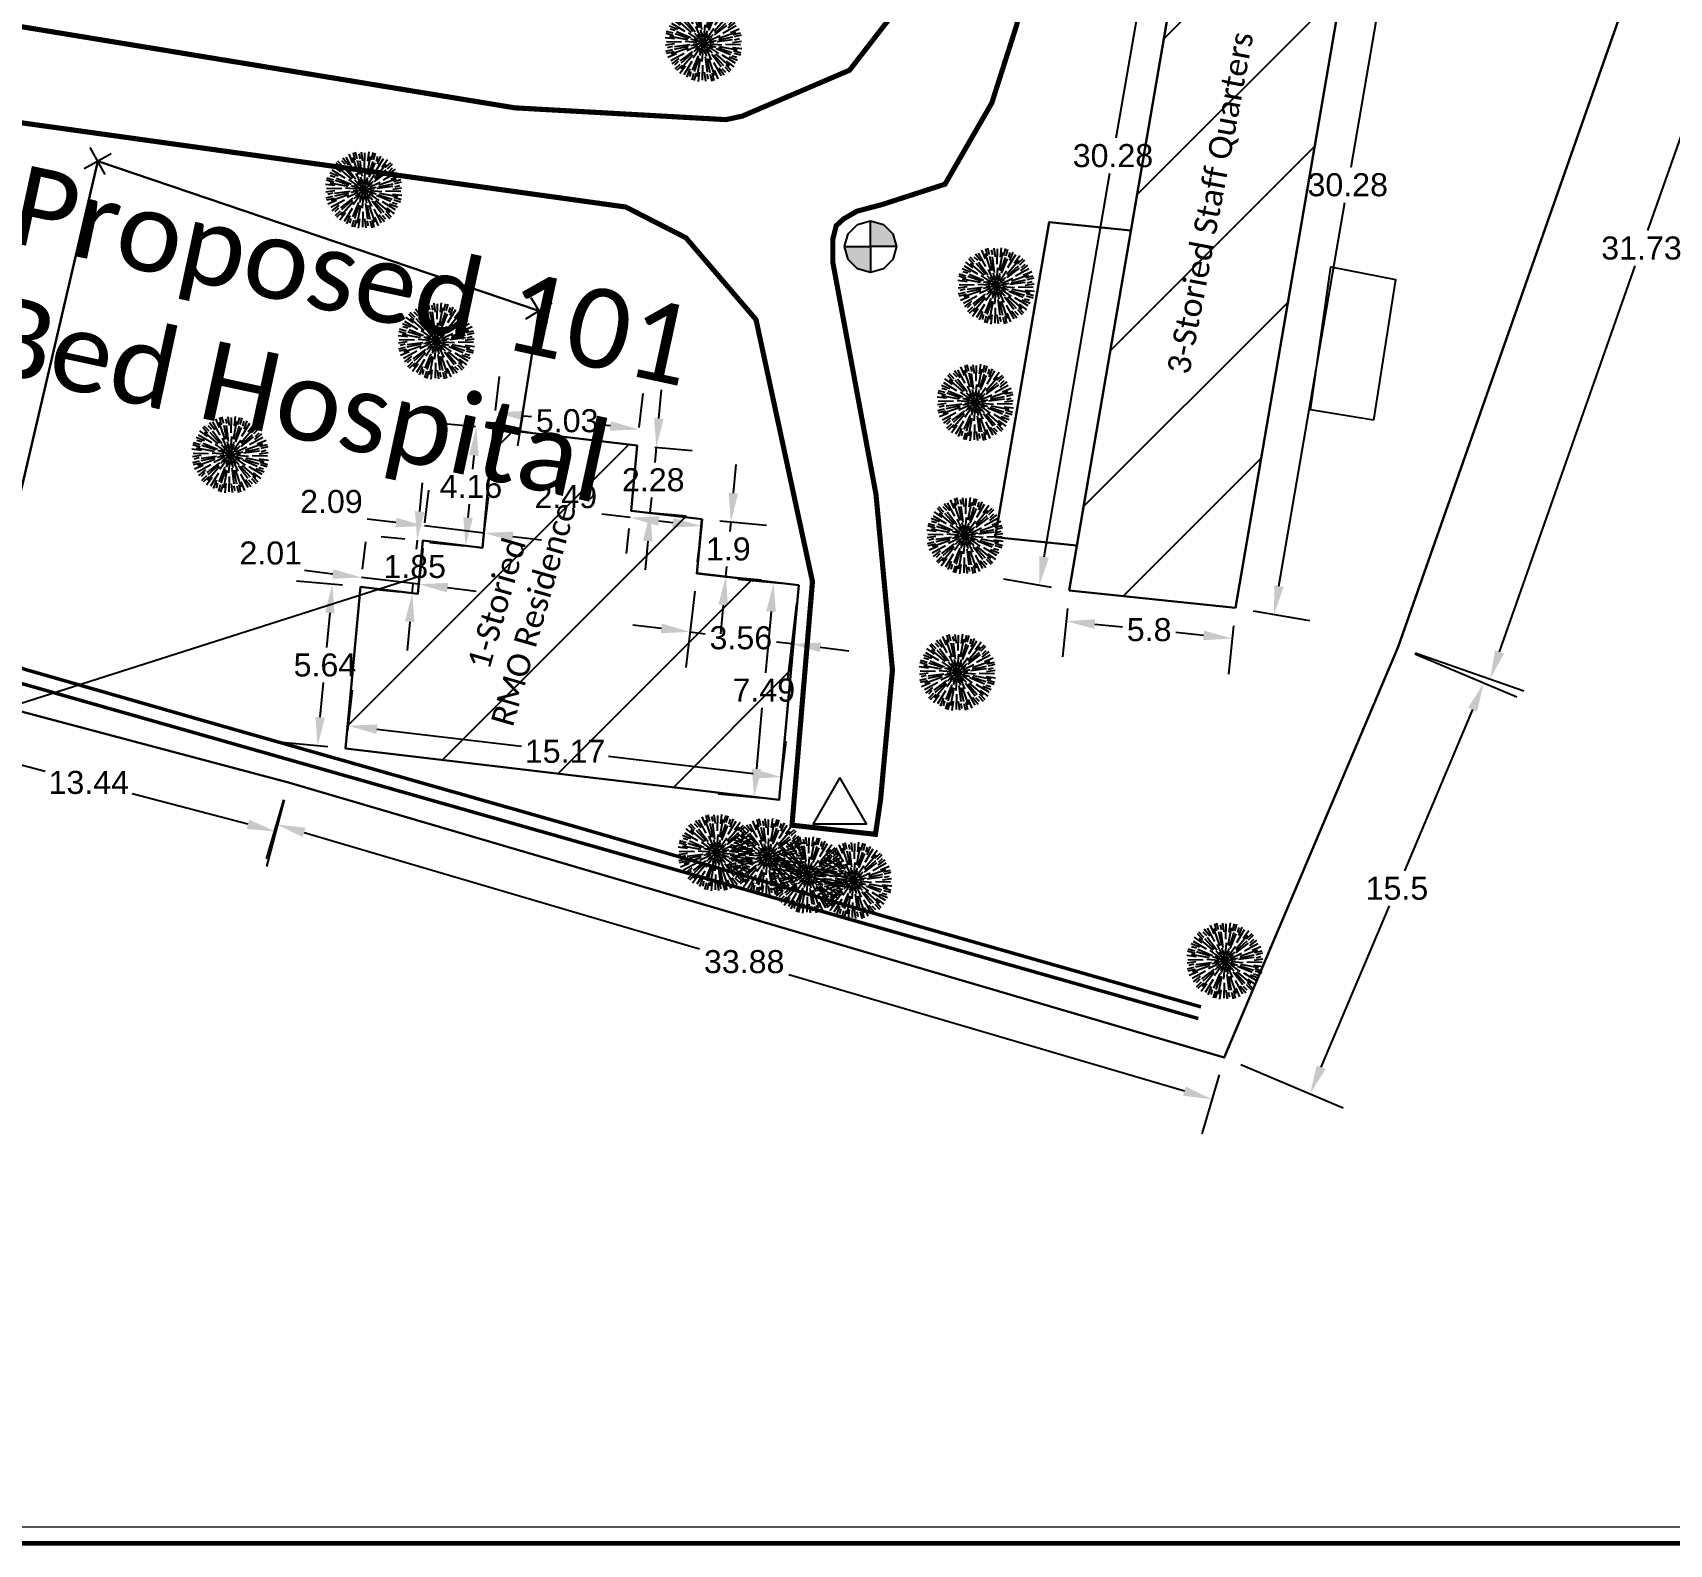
# Model space of a CAD drawing. Header units: metres. Extents: x 347471 to 695982, y 2547992 to 5097170.
# Drawn here: x 347566.7 to 347623.6, y 2548486 to 2548538.6 of the extents above; entities that cross this region are included whole.
import ezdxf

# ---------------------------------------------------------------- set-up
doc = ezdxf.new("R2010")
doc.units = ezdxf.units.M
doc.header["$PDMODE"] = 1
doc.header["$PDSIZE"] = -1
for name, color, linetype in [('Building', 1, 'Continuous'), ('Dim', 1, 'Continuous'), ('Electric Pole', 1, 'Continuous'), ('FRANCE', 16, 'Continuous'), ('Gate', 1, 'Continuous'), ('pucca building', 140, 'Continuous'), ('Semi Pacca', 7, 'Continuous'), ('Station Point', 1, 'Continuous'), ('V-NODE-TREE', 62, 'Continuous')]:
    doc.layers.add(name, color=color, linetype=linetype)
doc.layers.add('Frame', color=7, linetype='Continuous', lineweight=30, true_color=0xff6d34)
for name, color, linetype, lineweight in [('Paved Road', 201, 'Continuous', 18), ('Property Line', 1, 'Continuous', 30), ('Proposed Land', 5, 'Continuous', 25)]:
    doc.layers.add(name, color=color, linetype=linetype, lineweight=lineweight)
doc.styles.add('SFTR_Arial', font='arial.ttf')
doc.dimstyles.new('ISO-25', dxfattribs={"dimtxt": 2.5, "dimasz": 2.5, "dimexe": 1.25, "dimexo": 0.625, "dimtad": 1, "dimtxsty": 'Standard', "dimcen": 2.5, "dimadec": 0, "dimazin": 0, "dimtfac": 1, "dimtmove": 0, "dimatfit": 3, "dimfxl": 1, "dimarcsym": 0})
pattern_1 = [(45, (-358.141, 2.8265), (-2.2450640303, 2.2450640303), [])]

# ---------------------------------------------------------------- blocks, each defined once
blk = doc.blocks.new('Triangle_Large')
at = {"color": 0, "linetype": 'Continuous', "flags": 128}
blk.add_lwpolyline([(0, 1.08), (-0.92907, -0.54), (0.92907, -0.54)], close=True, dxfattribs=at)
blk = doc.blocks.new('Cross')
at = {"color": 0, "linetype": 'Continuous', "flags": 128}
for points in [[(0.54, 0), (-0.533, 0)], [(0, 0.534), (0, -0.534)]]:
    blk.add_lwpolyline(points, dxfattribs=at)
blk = doc.blocks.new('Tree 6')
at = {"color": 0, "linetype": 'ByBlock', "lineweight": -2}
for p, q in [((-0.0535, 0.0869), (-0.066, 0.1055)), ((-0.0341, 0.087), (-0.0476, 0.1123)), ((-0.0211, 0.0671), (-0.0367, 0.1137)), ((-0.0185, 0.0919), (-0.0252, 0.1215)), ((-0.007, 0.051), (-0.0164, 0.1089)), ((-0.0101, 0.0987), (-0.0112, 0.1234)), ((-0.0029, 0.1021), (-0.0044, 0.1244)), ((0.0076, 0.1), (0.0063, 0.1165)), ((0.014, 0.0924), (0.0149, 0.121)), ((0.0153, 0.0686), (0.0251, 0.1168)), ((0.0299, 0.0888), (0.0389, 0.1178)), ((0.0405, 0.0905), (0.052, 0.1125)), ((0.0485, 0.0898), (0.0584, 0.1099)), ((-0.0898, 0.0485), (-0.1099, 0.0584)), ((-0.0828, 0.0566), (-0.0977, 0.0637)), ((-0.073, 0.0583), (-0.0974, 0.0734)), ((-0.0518, 0.0476), (-0.0886, 0.0801)), ((-0.0619, 0.0703), (-0.0826, 0.0926)), ((-0.0581, 0.0804), (-0.0714, 0.1013)), ((-0.0316, 0.0407), (-0.0686, 0.0861)), ((-0.0434, 0.0904), (-0.0528, 0.104)), ((-0.0263, 0.0426), (-0.0506, 0.0819)), ((-0.02, 0.0391), (-0.0429, 0.0841)), ((-0.0049, 0.0195), (-0.0149, 0.0567)), ((-0.0015, 0.05), (-0.0029, 0.0962)), ((0.0023, 0.0439), (0.0049, 0.0943)), ((0.0055, 0.0193), (0.0154, 0.0566)), ((0.0194, 0.0477), (0.0402, 0.1025)), ((0.0237, 0.0441), (0.0456, 0.0848)), ((0.0239, 0.0369), (0.0513, 0.0792)), ((0.0407, 0.0316), (0.0861, 0.0686)), ((0.0476, 0.0518), (0.0801, 0.0886)), ((0.0566, 0.0828), (0.0637, 0.0977)), ((0.0583, 0.073), (0.0734, 0.0974)), ((0.0703, 0.0619), (0.0926, 0.0826)), ((0.0804, 0.0581), (0.1013, 0.0714)), ((0.0869, 0.0535), (0.1055, 0.066)), ((0.0904, 0.0434), (0.104, 0.0528)), ((-0.0924, 0.014), (-0.121, 0.0149)), ((-0.0888, 0.0299), (-0.1178, 0.0389)), ((-0.0686, 0.0153), (-0.1168, 0.0251)), ((-0.1, 0.0076), (-0.1165, 0.0063)), ((-0.0905, 0.0405), (-0.1125, 0.052)), ((-0.0477, 0.0194), (-0.1025, 0.0402)), ((-0.0439, 0.0023), (-0.0943, 0.0049)), ((-0.0441, 0.0237), (-0.0848, 0.0456)), ((-0.0369, 0.0239), (-0.0792, 0.0513)), ((-0.0193, 0.0055), (-0.0566, 0.0154)), ((0, 0), (-0.0423, -0.0013)), ((-0.014, 0.0144), (-0.0413, 0.0417)), ((0, 0), (-0.0372, 0.02)), ((0, 0), (-0.036, -0.0222)), ((0, 0), (-0.0338, 0.0017)), ((0, 0), (-0.0302, -0.0154)), ((0, 0), (-0.0284, 0.0184)), ((0, 0), (-0.0222, 0.036)), ((0, 0), (-0.02, -0.0372)), ((0, 0), (-0.0184, -0.0284)), ((0, 0), (-0.0154, 0.0302)), ((0, 0), (-0.0017, -0.0338)), ((0, 0), (-0.0013, 0.0423)), ((0, 0), (0.02, 0.0372)), ((0, 0), (0.0017, 0.0338)), ((0, 0), (0.0184, 0.0284)), ((0, 0), (0.036, 0.0222)), ((0, 0), (0.0302, 0.0154)), ((0, 0), (0.0423, 0.0013)), ((0, 0), (0.0154, -0.0302)), ((0, 0), (0.0013, -0.0423)), ((0, 0), (0.0338, -0.0017)), ((0, 0), (0.0372, -0.02)), ((0, 0), (0.0284, -0.0184)), ((0, 0), (0.0222, -0.036)), ((0.0144, 0.014), (0.0417, 0.0413)), ((0.0195, 0.0049), (0.0567, 0.0149)), ((0.0391, 0.02), (0.0841, 0.0429)), ((0.0426, 0.0263), (0.0819, 0.0506)), ((0.05, 0.0015), (0.0962, 0.0029)), ((0.051, 0.007), (0.1089, 0.0164)), ((0.0671, 0.0211), (0.1137, 0.0367)), ((0.087, 0.0341), (0.1123, 0.0476)), ((0.0919, 0.0185), (0.1215, 0.0252)), ((0.0987, 0.0101), (0.1234, 0.0112)), ((0.1021, 0.0029), (0.1244, 0.0044)), ((-0.1021, -0.0029), (-0.1244, -0.0044)), ((-0.0987, -0.0101), (-0.1234, -0.0112)), ((-0.0919, -0.0185), (-0.1215, -0.0252)), ((-0.0671, -0.0211), (-0.1137, -0.0367)), ((-0.087, -0.0341), (-0.1123, -0.0476)), ((-0.051, -0.007), (-0.1089, -0.0164)), ((-0.0904, -0.0434), (-0.104, -0.0528)), ((-0.05, -0.0015), (-0.0962, -0.0029)), ((-0.0407, -0.0316), (-0.0861, -0.0686)), ((-0.0391, -0.02), (-0.0841, -0.0429)), ((-0.0426, -0.0263), (-0.0819, -0.0506)), ((-0.0476, -0.0518), (-0.0801, -0.0886)), ((-0.0195, -0.0049), (-0.0567, -0.0149)), ((-0.0239, -0.0369), (-0.0513, -0.0792)), ((-0.0237, -0.0441), (-0.0456, -0.0848)), ((-0.0144, -0.014), (-0.0417, -0.0413)), ((-0.0194, -0.0477), (-0.0402, -0.1025)), ((-0.0055, -0.0193), (-0.0154, -0.0566)), ((-0.0023, -0.0439), (-0.0049, -0.0943)), ((0.0015, -0.05), (0.0029, -0.0962)), ((0.0049, -0.0195), (0.0149, -0.0567)), ((0.007, -0.051), (0.0164, -0.1089)), ((0.014, -0.0144), (0.0413, -0.0417)), ((0.0193, -0.0055), (0.0566, -0.0154)), ((0.02, -0.0391), (0.0429, -0.0841)), ((0.0263, -0.0426), (0.0506, -0.0819)), ((0.0316, -0.0407), (0.0686, -0.0861)), ((0.0369, -0.0239), (0.0792, -0.0513)), ((0.0439, -0.0023), (0.0943, -0.0049)), ((0.0441, -0.0237), (0.0848, -0.0456)), ((0.0477, -0.0194), (0.1025, -0.0402)), ((0.0518, -0.0476), (0.0886, -0.0801)), ((0.0686, -0.0153), (0.1168, -0.0251)), ((0.0888, -0.0299), (0.1178, -0.0389)), ((0.0898, -0.0485), (0.1099, -0.0584)), ((0.0905, -0.0405), (0.1125, -0.052)), ((0.0924, -0.014), (0.121, -0.0149)), ((0.1, -0.0076), (0.1165, -0.0063)), ((-0.0869, -0.0535), (-0.1055, -0.066)), ((-0.0804, -0.0581), (-0.1013, -0.0714)), ((-0.0703, -0.0619), (-0.0926, -0.0826)), ((-0.0583, -0.073), (-0.0734, -0.0974)), ((-0.0566, -0.0828), (-0.0637, -0.0977)), ((-0.0485, -0.0898), (-0.0584, -0.1099)), ((-0.0405, -0.0905), (-0.052, -0.1125)), ((-0.0299, -0.0888), (-0.0389, -0.1178)), ((-0.0153, -0.0686), (-0.0251, -0.1168)), ((-0.014, -0.0924), (-0.0149, -0.121)), ((-0.0076, -0.1), (-0.0063, -0.1165)), ((0.0029, -0.1021), (0.0044, -0.1244)), ((0.0101, -0.0987), (0.0112, -0.1234)), ((0.0185, -0.0919), (0.0252, -0.1215)), ((0.0211, -0.0671), (0.0367, -0.1137)), ((0.0341, -0.087), (0.0476, -0.1123)), ((0.0434, -0.0904), (0.0528, -0.104)), ((0.0535, -0.0869), (0.066, -0.1055)), ((0.0581, -0.0804), (0.0714, -0.1013)), ((0.0619, -0.0703), (0.0826, -0.0926)), ((0.073, -0.0583), (0.0974, -0.0734)), ((0.0828, -0.0566), (0.0977, -0.0637))]:
    blk.add_line(p, q, dxfattribs=at)
blk = doc.blocks.new('Benchmark')
at = {"linetype": 'Continuous'}
for points in [[(0, 0), (0, 1.8), (0.9, 1.55), (1.55, 0.9), (1.8, 0)], [(0, 0), (0, -1.8), (-0.9, -1.55), (-1.55, -0.9), (-1.8, 0)]]:
    blk.add_hatch(color=0, dxfattribs=at).paths.add_polyline_path(points)
at = {"color": 0, "linetype": 'Continuous', "flags": 128}
for points in [[(-1.8, 0), (-1.55, 0.9), (-0.9, 1.55), (0, 1.8), (0.9, 1.55), (1.55, 0.9), (1.8, 0), (1.55, -0.9), (0.9, -1.55), (0, -1.8), (-0.9, -1.55), (-1.55, -0.9)], [(0, 0), (0, 1.8), (0.9, 1.55), (1.55, 0.9), (1.8, 0)], [(0, 0), (0, -1.8), (-0.9, -1.55), (-1.55, -0.9), (-1.8, 0)]]:
    blk.add_lwpolyline(points, close=True, dxfattribs=at)
blk = doc.blocks.new('le')
for points in [[(348291.604, 2548623.118), (348291.604, 2548472.277), (348077.433, 2548472.277), (348077.433, 2548623.118)], [(348291.577, 2548623.09), (348291.577, 2548472.305), (348077.461, 2548472.305), (348077.461, 2548623.09)]]:
    blk.add_lwpolyline(points, close=True)
at = {"layer": 'Frame', "color": 7, "linetype": 'Continuous', "lineweight": 60}
blk.add_lwpolyline([(348291.577, 2548623.09), (348291.577, 2548472.305), (348077.461, 2548472.305), (348077.461, 2548623.09)], close=True, dxfattribs=at)
at = {"layer": 'Frame', "color": 7, "lineweight": 15}
blk.add_lwpolyline([(348257.356, 2548473.065, -0.414214), (348257.102, 2548472.811), (348078.221, 2548472.811, -0.414214), (348077.967, 2548473.065), (348077.967, 2548622.33, -0.414214), (348078.221, 2548622.584), (348257.102, 2548622.584, -0.414214), (348257.356, 2548622.33), (348257.356, 2548473.065)], format="xyb", dxfattribs=at)
blk = doc.blocks.new('*D25')
at = {"layer": 'Defpoints', "color": 0, "transparency": 16777216}
for p in [(347624.703, 2548547.177), (347614.184, 2548517.238), (347617.378, 2548516.115)]:
    blk.add_point(p, dxfattribs=at)
at = {"layer": 'Dim', "color": 0, "lineweight": -2, "transparency": 16777216}
for p, q in [((347625.293, 2548546.97), (347629.077, 2548545.641)), ((347627.566, 2548545.112), (347622.852, 2548531.694)), ((347617.71, 2548517.059), (347622.424, 2548530.477)), ((347614.774, 2548517.03), (347618.557, 2548515.701))]:
    blk.add_line(p, q, dxfattribs=at)
at = {"layer": 'Dim', "color": 0, "transparency": 16777216}
for points in [[(347627.409, 2548545.167), (347627.723, 2548545.056), (347627.897, 2548546.055)], [(347617.552, 2548517.114), (347617.867, 2548517.004), (347617.378, 2548516.115)]]:
    blk.add_solid(points, dxfattribs=at)
at = {"layer": 'Dim', "color": 0, "transparency": 16777216, "insert": (347622.638, 2548531.085), "char_height": 0.8, "attachment_point": 5, "style": 'SFTR_Arial'}
blk.add_mtext('31.73', dxfattribs=at)
blk = doc.blocks.new('*D26')
at = {"layer": 'Defpoints', "color": 0, "transparency": 16777216}
for p in [(347614.184, 2548517.238), (347608.145, 2548502.962), (347611.123, 2548501.702)]:
    blk.add_point(p, dxfattribs=at)
at = {"layer": 'Dim', "color": 0, "lineweight": -2, "transparency": 16777216}
for p, q in [((347614.76, 2548516.994), (347618.313, 2548515.491)), ((347616.773, 2548515.057), (347614.4, 2548509.448)), ((347611.513, 2548502.623), (347613.885, 2548508.231)), ((347608.721, 2548502.718), (347612.274, 2548501.215))]:
    blk.add_line(p, q, dxfattribs=at)
at = {"layer": 'Dim', "color": 0, "transparency": 16777216}
for points in [[(347616.619, 2548515.122), (347616.926, 2548514.992), (347617.162, 2548515.978)], [(347611.359, 2548502.688), (347611.666, 2548502.558), (347611.123, 2548501.702)]]:
    blk.add_solid(points, dxfattribs=at)
at = {"layer": 'Dim', "color": 0, "transparency": 16777216, "insert": (347614.143, 2548508.84), "char_height": 0.8, "attachment_point": 5, "style": 'SFTR_Arial'}
blk.add_mtext('15.5', dxfattribs=at)
blk = doc.blocks.new('*D27')
at = {"layer": 'Defpoints', "color": 0, "transparency": 16777216}
for p in [(347575.639, 2548512.519), (347575.213, 2548511.068), (347608.145, 2548502.962)]:
    blk.add_point(p, dxfattribs=at)
at = {"layer": 'Dim', "color": 0, "lineweight": -2, "transparency": 16777216}
for p, q in [((347575.463, 2548511.92), (347574.86, 2548509.869)), ((347576.172, 2548510.786), (347589.915, 2548506.745)), ((347606.759, 2548501.792), (347593.016, 2548505.833)), ((347607.969, 2548502.362), (347607.366, 2548500.311))]:
    blk.add_line(p, q, dxfattribs=at)
at = {"layer": 'Dim', "color": 0, "transparency": 16777216}
for points in [[(347576.219, 2548510.946), (347576.125, 2548510.626), (347575.213, 2548511.068)], [(347606.806, 2548501.952), (347606.712, 2548501.632), (347607.718, 2548501.51)]]:
    blk.add_solid(points, dxfattribs=at)
at = {"layer": 'Dim', "color": 0, "transparency": 16777216, "insert": (347591.465, 2548506.289), "char_height": 0.8, "attachment_point": 5, "style": 'SFTR_Arial'}
blk.add_mtext('33.88', dxfattribs=at)
blk = doc.blocks.new('*D28')
at = {"layer": 'Defpoints', "color": 0, "transparency": 16777216}
for p in [(347562.644, 2548515.929), (347562.196, 2548514.222), (347575.639, 2548512.519)]:
    blk.add_point(p, dxfattribs=at)
at = {"layer": 'Dim', "color": 0, "lineweight": -2, "transparency": 16777216}
for p, q in [((347562.485, 2548515.324), (347561.878, 2548513.013)), ((347563.163, 2548513.968), (347567.183, 2548512.913)), ((347574.224, 2548511.066), (347570.204, 2548512.121)), ((347575.481, 2548511.915), (347574.874, 2548509.603))]:
    blk.add_line(p, q, dxfattribs=at)
at = {"layer": 'Dim', "color": 0, "transparency": 16777216}
for points in [[(347563.205, 2548514.129), (347563.121, 2548513.807), (347562.196, 2548514.222)], [(347574.267, 2548511.227), (347574.182, 2548510.905), (347575.191, 2548510.812)]]:
    blk.add_solid(points, dxfattribs=at)
at = {"layer": 'Dim', "color": 0, "transparency": 16777216, "insert": (347568.694, 2548512.517), "char_height": 0.8, "attachment_point": 5, "style": 'SFTR_Arial'}
blk.add_mtext('13.44', dxfattribs=at)
blk = doc.blocks.new('*D93')
at = {"layer": 'Defpoints', "color": 0, "transparency": 16777216}
for p in [(347577.618, 2548513.7), (347592.772, 2548512.705), (347592.678, 2548511.916)]:
    blk.add_point(p, dxfattribs=at)
at = {"layer": 'Dim', "color": 0, "lineweight": -2, "transparency": 16777216}
for p, q in [((347577.692, 2548514.321), (347577.859, 2548515.731)), ((347578.705, 2548514.372), (347583.73, 2548513.776)), ((347592.752, 2548512.536), (347592.919, 2548513.946)), ((347591.778, 2548512.822), (347586.754, 2548513.418))]:
    blk.add_line(p, q, dxfattribs=at)
at = {"layer": 'Dim', "color": 0, "transparency": 16777216}
for points in [[(347578.724, 2548514.537), (347578.685, 2548514.206), (347577.712, 2548514.49)], [(347591.798, 2548512.988), (347591.759, 2548512.657), (347592.772, 2548512.705)]]:
    blk.add_solid(points, dxfattribs=at)
at = {"layer": 'Dim', "color": 0, "transparency": 16777216, "insert": (347585.242, 2548513.597), "char_height": 0.8, "attachment_point": 5, "style": 'SFTR_Arial'}
blk.add_mtext('15.17', dxfattribs=at)
blk = doc.blocks.new('*D94')
at = {"layer": 'Defpoints', "color": 0, "transparency": 16777216}
for p in [(347578.131, 2548519.316), (347576.643, 2548513.789), (347577.618, 2548513.7)]:
    blk.add_point(p, dxfattribs=at)
at = {"layer": 'Dim', "color": 0, "lineweight": -2, "transparency": 16777216}
for p, q in [((347577.508, 2548519.372), (347575.911, 2548519.518)), ((347577.065, 2548518.409), (347576.955, 2548517.205)), ((347576.734, 2548514.785), (347576.844, 2548515.989)), ((347576.996, 2548513.757), (347575.398, 2548513.903))]:
    blk.add_line(p, q, dxfattribs=at)
at = {"layer": 'Dim', "color": 0, "transparency": 16777216}
for points in [[(347576.899, 2548518.424), (347577.231, 2548518.394), (347577.156, 2548519.405)], [(347576.568, 2548514.8), (347576.9, 2548514.77), (347576.643, 2548513.789)]]:
    blk.add_solid(points, dxfattribs=at)
at = {"layer": 'Dim', "color": 0, "transparency": 16777216, "insert": (347576.899, 2548516.597), "char_height": 0.8, "attachment_point": 5, "style": 'SFTR_Arial'}
blk.add_mtext('5.64', dxfattribs=at)
blk = doc.blocks.new('*D95')
at = {"layer": 'Defpoints', "color": 0, "transparency": 16777216}
for p in [(347578.17, 2548519.644), (347578.131, 2548519.316), (347580.128, 2548519.079)]:
    blk.add_point(p, dxfattribs=at)
at = {"layer": 'Dim', "color": 0, "lineweight": -2, "transparency": 16777216}
for p, q in [((347578.204, 2548519.936), (347578.317, 2548520.886)), ((347580.202, 2548519.7), (347580.314, 2548520.649)), ((347577.177, 2548519.762), (347576.184, 2548519.88)), ((347580.167, 2548519.408), (347578.17, 2548519.644)), ((347581.16, 2548519.29), (347582.153, 2548519.172))]:
    blk.add_line(p, q, dxfattribs=at)
at = {"layer": 'Dim', "color": 0, "transparency": 16777216}
for points in [[(347577.196, 2548519.927), (347577.157, 2548519.596), (347578.17, 2548519.644)], [(347581.18, 2548519.455), (347581.14, 2548519.124), (347580.167, 2548519.408)]]:
    blk.add_solid(points, dxfattribs=at)
at = {"layer": 'Dim', "color": 0, "transparency": 16777216, "insert": (347575.015, 2548520.488), "char_height": 0.8, "attachment_point": 5, "style": 'SFTR_Arial'}
blk.add_mtext('2.01', dxfattribs=at)
blk = doc.blocks.new('*D96')
at = {"layer": 'Defpoints', "color": 0, "transparency": 16777216}
for p in [(347580.296, 2548520.922), (347579.934, 2548519.097), (347580.128, 2548519.079)]:
    blk.add_point(p, dxfattribs=at)
at = {"layer": 'Dim', "color": 0, "lineweight": -2, "transparency": 16777216}
for p, q in [((347580.193, 2548521.936), (347580.284, 2548522.931)), ((347579.674, 2548520.979), (347578.858, 2548521.053)), ((347580.103, 2548520.94), (347580.074, 2548520.627)), ((347579.506, 2548519.136), (347578.69, 2548519.21)), ((347579.934, 2548519.097), (347579.963, 2548519.41)), ((347579.843, 2548518.101), (347579.753, 2548517.105))]:
    blk.add_line(p, q, dxfattribs=at)
at = {"layer": 'Dim', "color": 0, "transparency": 16777216}
for points in [[(347580.027, 2548521.951), (347580.359, 2548521.92), (347580.103, 2548520.94)], [(347579.678, 2548518.116), (347580.009, 2548518.086), (347579.934, 2548519.097)]]:
    blk.add_solid(points, dxfattribs=at)
at = {"layer": 'Dim', "color": 0, "transparency": 16777216, "insert": (347580.018, 2548520.018), "char_height": 0.8, "attachment_point": 5, "style": 'SFTR_Arial'}
blk.add_mtext('1.85', dxfattribs=at)
blk = doc.blocks.new('*D97')
at = {"layer": 'Defpoints', "color": 0, "transparency": 16777216}
for p in [(347580.357, 2548521.434), (347580.296, 2548520.922), (347582.374, 2548520.676)]:
    blk.add_point(p, dxfattribs=at)
at = {"layer": 'Dim', "color": 0, "lineweight": -2, "transparency": 16777216}
for p, q in [((347580.37, 2548521.543), (347580.504, 2548522.676)), ((347582.447, 2548521.296), (347582.582, 2548522.43)), ((347579.364, 2548521.552), (347578.371, 2548521.67)), ((347582.434, 2548521.188), (347580.357, 2548521.434)), ((347583.427, 2548521.071), (347584.42, 2548520.953))]:
    blk.add_line(p, q, dxfattribs=at)
at = {"layer": 'Dim', "color": 0, "transparency": 16777216}
for points in [[(347579.384, 2548521.718), (347579.344, 2548521.387), (347580.357, 2548521.434)], [(347583.447, 2548521.236), (347583.408, 2548520.905), (347582.434, 2548521.188)]]:
    blk.add_solid(points, dxfattribs=at)
at = {"layer": 'Dim', "color": 0, "transparency": 16777216, "insert": (347577.124, 2548522.278), "char_height": 0.8, "attachment_point": 5, "style": 'SFTR_Arial'}
blk.add_mtext('2.09', dxfattribs=at)
blk = doc.blocks.new('*D98')
at = {"layer": 'Defpoints', "color": 0, "transparency": 16777216}
for p in [(347582.752, 2548524.82), (347581.783, 2548520.73), (347582.374, 2548520.676)]:
    blk.add_point(p, dxfattribs=at)
at = {"layer": 'Dim', "color": 0, "lineweight": -2, "transparency": 16777216}
for p, q in [((347582.129, 2548524.877), (347580.917, 2548524.988)), ((347582.071, 2548523.878), (347582.028, 2548523.41)), ((347581.874, 2548521.726), (347581.917, 2548522.194)), ((347581.751, 2548520.733), (347580.539, 2548520.843))]:
    blk.add_line(p, q, dxfattribs=at)
at = {"layer": 'Dim', "color": 0, "transparency": 16777216}
for points in [[(347581.905, 2548523.894), (347582.237, 2548523.863), (347582.162, 2548524.874)], [(347581.708, 2548521.741), (347582.04, 2548521.71), (347581.783, 2548520.73)]]:
    blk.add_solid(points, dxfattribs=at)
at = {"layer": 'Dim', "color": 0, "transparency": 16777216, "insert": (347581.973, 2548522.802), "char_height": 0.8, "attachment_point": 5, "style": 'SFTR_Arial'}
blk.add_mtext('4.16', dxfattribs=at)
blk = doc.blocks.new('*D99')
at = {"layer": 'Defpoints', "color": 0, "transparency": 16777216}
for p in [(347582.818, 2548525.38), (347582.752, 2548524.82), (347587.743, 2548524.229)]:
    blk.add_point(p, dxfattribs=at)
at = {"layer": 'Dim', "color": 0, "lineweight": -2, "transparency": 16777216}
for p, q in [((347582.825, 2548525.441), (347582.965, 2548526.621)), ((347587.817, 2548524.85), (347587.957, 2548526.03)), ((347583.811, 2548525.262), (347584.075, 2548525.231)), ((347586.816, 2548524.906), (347586.553, 2548524.937))]:
    blk.add_line(p, q, dxfattribs=at)
at = {"layer": 'Dim', "color": 0, "transparency": 16777216}
for points in [[(347583.831, 2548525.428), (347583.792, 2548525.097), (347582.818, 2548525.38)], [(347586.836, 2548525.071), (347586.797, 2548524.74), (347587.809, 2548524.788)]]:
    blk.add_solid(points, dxfattribs=at)
at = {"layer": 'Dim', "color": 0, "transparency": 16777216, "insert": (347585.314, 2548525.084), "char_height": 0.8, "attachment_point": 5, "style": 'SFTR_Arial'}
blk.add_mtext('5.03', dxfattribs=at)
blk = doc.blocks.new('*D100')
at = {"layer": 'Defpoints', "color": 0, "transparency": 16777216}
for p in [(347587.743, 2548524.229), (347588.41, 2548524.168), (347587.536, 2548521.96)]:
    blk.add_point(p, dxfattribs=at)
at = {"layer": 'Dim', "color": 0, "lineweight": -2, "transparency": 16777216}
for p, q in [((347588.501, 2548525.164), (347588.592, 2548526.16)), ((347588.41, 2548524.168), (347588.362, 2548523.642)), ((347588.366, 2548524.172), (347589.655, 2548524.054)), ((347588.203, 2548521.899), (347588.251, 2548522.425)), ((347588.158, 2548521.903), (347589.448, 2548521.785)), ((347588.112, 2548520.903), (347588.021, 2548519.907))]:
    blk.add_line(p, q, dxfattribs=at)
at = {"layer": 'Dim', "color": 0, "transparency": 16777216}
for points in [[(347588.335, 2548525.179), (347588.667, 2548525.149), (347588.41, 2548524.168)], [(347587.946, 2548520.918), (347588.278, 2548520.888), (347588.203, 2548521.899)]]:
    blk.add_solid(points, dxfattribs=at)
at = {"layer": 'Dim', "color": 0, "transparency": 16777216, "insert": (347588.306, 2548523.033), "char_height": 0.8, "attachment_point": 5, "style": 'SFTR_Arial'}
blk.add_mtext('2.28', dxfattribs=at)
blk = doc.blocks.new('*D101')
at = {"layer": 'Defpoints', "color": 0, "transparency": 16777216}
for p in [(347589.995, 2548521.668), (347591, 2548521.576), (347589.822, 2548519.772)]:
    blk.add_point(p, dxfattribs=at)
at = {"layer": 'Dim', "color": 0, "lineweight": -2, "transparency": 16777216}
for p, q in [((347591.091, 2548522.572), (347591.182, 2548523.568)), ((347590.617, 2548521.611), (347592.245, 2548521.463)), ((347591, 2548521.576), (347590.969, 2548521.237)), ((347590.827, 2548519.68), (347590.858, 2548520.02)), ((347590.444, 2548519.715), (347592.072, 2548519.566)), ((347590.736, 2548518.684), (347590.645, 2548517.688))]:
    blk.add_line(p, q, dxfattribs=at)
at = {"layer": 'Dim', "color": 0, "transparency": 16777216}
for points in [[(347590.925, 2548522.587), (347591.257, 2548522.557), (347591, 2548521.576)], [(347590.57, 2548518.699), (347590.902, 2548518.669), (347590.827, 2548519.68)]]:
    blk.add_solid(points, dxfattribs=at)
at = {"layer": 'Dim', "color": 0, "transparency": 16777216, "insert": (347590.914, 2548520.628), "char_height": 0.8, "attachment_point": 5, "style": 'SFTR_Arial'}
blk.add_mtext('1.9', dxfattribs=at)
blk = doc.blocks.new('*D102')
at = {"layer": 'Defpoints', "color": 0, "transparency": 16777216}
for p in [(347587.508, 2548521.721), (347587.536, 2548521.96), (347590.005, 2548521.667)]:
    blk.add_point(p, dxfattribs=at)
at = {"layer": 'Dim', "color": 0, "lineweight": -2, "transparency": 16777216}
for p, q in [((347587.508, 2548521.721), (347586.515, 2548521.839)), ((347587.462, 2548521.339), (347587.361, 2548520.48)), ((347588.984, 2548521.546), (347588.501, 2548521.603)), ((347589.932, 2548521.046), (347589.83, 2548520.187))]:
    blk.add_line(p, q, dxfattribs=at)
at = {"layer": 'Dim', "color": 0, "transparency": 16777216}
for points in [[(347588.52, 2548521.769), (347588.481, 2548521.438), (347587.508, 2548521.721)], [(347589.004, 2548521.712), (347588.964, 2548521.381), (347589.977, 2548521.428)]]:
    blk.add_solid(points, dxfattribs=at)
at = {"layer": 'Dim', "color": 0, "transparency": 16777216, "insert": (347585.268, 2548522.447), "char_height": 0.8, "attachment_point": 5, "style": 'SFTR_Arial'}
blk.add_mtext('2.49', dxfattribs=at)
blk = doc.blocks.new('*D103')
at = {"layer": 'Defpoints', "color": 0, "transparency": 16777216}
for p in [(347589.824, 2548519.793), (347593.359, 2548519.374), (347589.582, 2548517.753)]:
    blk.add_point(p, dxfattribs=at)
at = {"layer": 'Dim', "color": 0, "lineweight": -2, "transparency": 16777216}
for p, q in [((347589.75, 2548519.172), (347589.435, 2548516.511)), ((347593.285, 2548518.753), (347592.97, 2548516.092)), ((347588.589, 2548517.87), (347587.596, 2548517.988)), ((347589.582, 2548517.753), (347590.111, 2548517.69)), ((347593.117, 2548517.334), (347592.588, 2548517.396)), ((347594.11, 2548517.216), (347595.103, 2548517.098))]:
    blk.add_line(p, q, dxfattribs=at)
at = {"layer": 'Dim', "color": 0, "transparency": 16777216}
for points in [[(347588.608, 2548518.036), (347588.569, 2548517.705), (347589.582, 2548517.753)], [(347594.13, 2548517.382), (347594.09, 2548517.051), (347593.117, 2548517.334)]]:
    blk.add_solid(points, dxfattribs=at)
at = {"layer": 'Dim', "color": 0, "transparency": 16777216, "insert": (347591.349, 2548517.543), "char_height": 0.8, "attachment_point": 5, "style": 'SFTR_Arial'}
blk.add_mtext('3.56', dxfattribs=at)
blk = doc.blocks.new('*D104')
at = {"layer": 'Defpoints', "color": 0, "transparency": 16777216}
for p in [(347592.489, 2548519.453), (347593.359, 2548519.374), (347592.678, 2548511.916)]:
    blk.add_point(p, dxfattribs=at)
at = {"layer": 'Dim', "color": 0, "lineweight": -2, "transparency": 16777216}
for p, q in [((347592.736, 2548519.431), (347591.244, 2548519.567)), ((347592.398, 2548518.457), (347592.204, 2548516.333)), ((347591.899, 2548512.991), (347592.093, 2548515.116)), ((347592.056, 2548511.972), (347590.563, 2548512.109))]:
    blk.add_line(p, q, dxfattribs=at)
at = {"layer": 'Dim', "color": 0, "transparency": 16777216}
for points in [[(347592.232, 2548518.473), (347592.564, 2548518.442), (347592.489, 2548519.453)], [(347591.733, 2548513.006), (347592.065, 2548512.976), (347591.808, 2548511.995)]]:
    blk.add_solid(points, dxfattribs=at)
at = {"layer": 'Dim', "color": 0, "transparency": 16777216, "insert": (347592.148, 2548515.724), "char_height": 0.8, "attachment_point": 5, "style": 'SFTR_Arial'}
blk.add_mtext('7.49', dxfattribs=at)
blk = doc.blocks.new('*D105')
at = {"layer": 'Defpoints', "color": 0, "transparency": 16777216}
for p in [(347602.759, 2548519.189), (347608.531, 2548518.587), (347608.42, 2548517.524)]:
    blk.add_point(p, dxfattribs=at)
at = {"layer": 'Dim', "color": 0, "lineweight": -2, "transparency": 16777216}
for p, q in [((347602.694, 2548518.567), (347602.518, 2548516.883)), ((347603.642, 2548518.022), (347604.605, 2548517.922)), ((347608.466, 2548517.966), (347608.291, 2548516.281)), ((347607.426, 2548517.628), (347606.463, 2548517.728))]:
    blk.add_line(p, q, dxfattribs=at)
at = {"layer": 'Dim', "color": 0, "transparency": 16777216}
for points in [[(347603.66, 2548518.188), (347603.625, 2548517.857), (347602.648, 2548518.126)], [(347607.443, 2548517.794), (347607.408, 2548517.462), (347608.42, 2548517.524)]]:
    blk.add_solid(points, dxfattribs=at)
at = {"layer": 'Dim', "color": 0, "transparency": 16777216, "insert": (347605.534, 2548517.825), "char_height": 0.8, "attachment_point": 5, "style": 'SFTR_Arial'}
blk.add_mtext('5.8', dxfattribs=at)
blk = doc.blocks.new('*D106')
at = {"layer": 'Defpoints', "color": 0, "transparency": 16777216}
for p in [(347613.649, 2548548.439), (347608.534, 2548518.59), (347609.875, 2548518.36)]:
    blk.add_point(p, dxfattribs=at)
at = {"layer": 'Dim', "color": 0, "lineweight": -2, "transparency": 16777216}
for p, q in [((347614.265, 2548548.333), (347616.222, 2548547.998)), ((347614.821, 2548547.223), (347612.537, 2548533.893)), ((347610.044, 2548519.345), (347612.328, 2548532.676)), ((347609.15, 2548518.484), (347611.107, 2548518.149))]:
    blk.add_line(p, q, dxfattribs=at)
at = {"layer": 'Dim', "color": 0, "transparency": 16777216}
for points in [[(347614.657, 2548547.251), (347614.986, 2548547.195), (347614.99, 2548548.209)], [(347609.88, 2548519.373), (347610.208, 2548519.317), (347609.875, 2548518.36)]]:
    blk.add_solid(points, dxfattribs=at)
at = {"layer": 'Dim', "color": 0, "transparency": 16777216, "insert": (347612.433, 2548533.284), "char_height": 0.8, "attachment_point": 5, "style": 'SFTR_Arial'}
blk.add_mtext('30.28', dxfattribs=at)
blk = doc.blocks.new('*D107')
at = {"layer": 'Defpoints', "color": 0, "transparency": 16777216}
for p in [(347607.874, 2548549.041), (347601.719, 2548519.373), (347602.76, 2548519.195)]:
    blk.add_point(p, dxfattribs=at)
at = {"layer": 'Dim', "color": 0, "lineweight": -2, "transparency": 16777216}
for p, q in [((347607.258, 2548549.146), (347605.602, 2548549.43)), ((347606.665, 2548548.233), (347604.381, 2548534.905)), ((347601.888, 2548520.358), (347604.173, 2548533.687)), ((347602.144, 2548519.3), (347600.487, 2548519.584))]:
    blk.add_line(p, q, dxfattribs=at)
at = {"layer": 'Dim', "color": 0, "transparency": 16777216}
for points in [[(347606.501, 2548548.261), (347606.83, 2548548.205), (347606.834, 2548549.219)], [(347601.724, 2548520.387), (347602.053, 2548520.33), (347601.719, 2548519.373)]]:
    blk.add_solid(points, dxfattribs=at)
at = {"layer": 'Dim', "color": 0, "transparency": 16777216, "insert": (347604.277, 2548534.296), "char_height": 0.8, "attachment_point": 5, "style": 'SFTR_Arial'}
blk.add_mtext('30.28', dxfattribs=at)

msp = doc.modelspace()

# ---------------------------------------------------------------- hatches: boundary and pattern name
at = {"layer": 'Gate', "true_color": 0x7aafdf}
h = msp.add_hatch(dxfattribs=at)
h.set_pattern_fill('ANSI31', color=143)
h.set_pattern_definition(pattern_1)
h.paths.add_polyline_path([(347613.649, 2548548.439), (347607.874, 2548549.041), (347602.759, 2548519.189), (347608.534, 2548518.587)])
h.paths.add_polyline_path([(347605.91, 2548526.648), (347608.814, 2548542.053), (347610.068, 2548541.817), (347607.164, 2548526.412)], flags=24)
h = msp.add_hatch(dxfattribs=at)
h.set_pattern_fill('ANSI31', color=143)
h.set_pattern_definition(pattern_1)
h.paths.add_polyline_path([(347593.359, 2548519.374), (347592.467, 2548519.479), (347589.823, 2548519.782), (347589.995, 2548521.668), (347587.536, 2548521.96), (347587.739, 2548524.229), (347582.762, 2548524.819), (347582.374, 2548520.676), (347580.296, 2548520.922), (347580.128, 2548519.079), (347578.131, 2548519.316), (347577.618, 2548513.7), (347592.678, 2548511.916)])
h.paths.add_polyline_path([(347576.682, 2548499.498), (347579.288, 2548508.519), (347581.722, 2548507.816), (347579.116, 2548498.795)], flags=25)

# ---------------------------------------------------------------- linework, layer by layer
for points in [[(347580.296, 2548520.926), (347580.494, 2548520.902)], [(347579.615, 2548513.46), (347579.616, 2548513.464)]]:
    msp.add_lwpolyline(points)
at = {"layer": 'Building', "flags": 128}
for points in [[(347582.374, 2548520.676), (347582.762, 2548524.82), (347583.675, 2548524.738)], [(347587.739, 2548524.229), (347587.536, 2548521.96)], [(347590.005, 2548521.667), (347589.823, 2548519.782), (347592.467, 2548519.479)], [(347593.359, 2548519.374), (347592.678, 2548511.916)], [(347592.678, 2548511.916), (347590.501, 2548512.157)]]:
    msp.add_lwpolyline(points, dxfattribs=at)
at = {"layer": 'Dim', "color": 0}
msp.add_line((347549.845, 2548510.007), (347580.202, 2548519.7), dxfattribs=at)
at = {"layer": 'FRANCE', "lineweight": 30, "flags": 128}
msp.add_lwpolyline([(347583.675, 2548524.738), (347584.332, 2548528.909), (347569.007, 2548534.112), (347564.643, 2548515.437)], dxfattribs=at)
at = {"layer": 'Paved Road', "color": 1, "linetype": 'Continuous', "ltscale": 20, "const_width": 0.178}
for points in [[(347558.277, 2548595.508), (347552.185, 2548586.429), (347549.464, 2548578.627), (347544.128, 2548565.258), (347540.372, 2548550.696), (347540.261, 2548550.14), (347540.254, 2548549.72), (347540.411, 2548549.309), (347550.962, 2548542.399), (347552.372, 2548541.514), (347560.008, 2548539.824), (347583.504, 2548535.96), (347590.831, 2548535.551), (347591.401, 2548535.675), (347595.125, 2548537.268), (347597.437, 2548540.253), (347602.294, 2548556.584), (347607.471, 2548581.722), (347605.882, 2548586.683), (347603.949, 2548588.945), (347602.098, 2548590.132), (347589.013, 2548594.762), (347574.474, 2548599.41)], [(347564.808, 2548535.657), (347587.35, 2548532.515), (347589.442, 2548531.445), (347591.876, 2548528.603), (347593.837, 2548519.5), (347593.126, 2548511.035), (347596.027, 2548510.718), (347596.204, 2548511.93), (347596.616, 2548516.423), (347596.043, 2548522.534), (347594.548, 2548530.573), (347594.548, 2548531.417), (347594.663, 2548531.868), (347594.913, 2548532.097), (347595.378, 2548532.368), (347596.265, 2548532.604), (347598.442, 2548533.308), (347600.067, 2548536.129), (347600.926, 2548538.819), (347604.065, 2548553.443), (347610.324, 2548584.914), (347610.872, 2548587.742), (347612.483, 2548594.875), (347628.597, 2548591.849)]]:
    msp.add_lwpolyline(points, dxfattribs=at)
at = {"layer": 'Property Line', "color": 6, "flags": 128}
msp.add_lwpolyline([(347567.669, 2548616.936), (347568.564, 2548616.706), (347595.342, 2548609.428), (347595.647, 2548609.327), (347616.095, 2548605.355), (347625.131, 2548603.462), (347630.238, 2548602.457), (347632.277, 2548602.241), (347646.265, 2548599.653), (347632.739, 2548567.169), (347624.703, 2548547.177), (347614.184, 2548517.238), (347608.145, 2548502.962), (347575.639, 2548512.519), (347562.846, 2548515.914), (347562.441, 2548515.945), (347483.492, 2548538.898)], dxfattribs=at)
at = {"layer": 'Proposed Land', "color": 8, "linetype": 'Continuous', "lineweight": 50, "ltscale": 0.1, "flags": 128}
for points in [[(347607.334, 2548504.72), (347597.557, 2548507.514), (347585.341, 2548511.055), (347573.311, 2548514.487), (347561.613, 2548517.852), (347549.939, 2548521.111), (347533.673, 2548525.645), (347530.981, 2548526.434), (347532.06, 2548535.471)], [(347519.94, 2548529.5), (347533.805, 2548525.23), (347607.239, 2548504.315)]]:
    msp.add_lwpolyline(points, dxfattribs=at)
at = {"layer": 'pucca building', "lineweight": 30}
for points in [[(347613.647, 2548548.439), (347607.874, 2548549.041), (347602.76, 2548519.195)], [(347613.649, 2548548.439), (347608.534, 2548518.59)], [(347604.902, 2548531.698), (347602.062, 2548531.994), (347600.186, 2548521.049), (347603.027, 2548520.753)], [(347590.005, 2548521.667), (347587.536, 2548521.96), (347587.743, 2548524.229), (347582.752, 2548524.82), (347582.374, 2548520.676), (347580.296, 2548520.922), (347580.128, 2548519.079), (347578.131, 2548519.316), (347577.618, 2548513.7), (347592.678, 2548511.916), (347593.359, 2548519.374), (347589.824, 2548519.793)], [(347589.822, 2548519.772), (347589.995, 2548521.668)], [(347602.759, 2548519.189), (347608.531, 2548518.587)]]:
    msp.add_lwpolyline(points, dxfattribs=at)
at = {"layer": 'Semi Pacca', "flags": 128}
msp.add_lwpolyline([(347613.331, 2548525.11), (347611.139, 2548525.466), (347611.852, 2548530.439), (347614.098, 2548529.994)], close=True, dxfattribs=at)

# ---------------------------------------------------------------- block references
at = {"layer": 'Electric Pole', "xscale": 0.5, "yscale": 0.5, "zscale": 0.5}
msp.add_blockref('Benchmark', (347595.852, 2548531.138), dxfattribs=at)
at = {"layer": 'FRANCE'}
for p, rotation in [((347569.007, 2548534.112), 209.0472212840587), ((347584.332, 2548528.909), 121.1464853002356), ((347583.675, 2548524.738), 81.04586530624051)]:
    msp.add_blockref('Cross', p, dxfattribs=dict(at, rotation=rotation))
at = {"layer": 'Gate', "xscale": 1.109344182909168, "yscale": 1.109344182909168, "zscale": 1.109344182909168}
msp.add_blockref('le', (-38666.721, -278646.846), dxfattribs=at)
at = {"layer": 'Station Point'}
msp.add_blockref('Triangle_Large', (347594.79, 2548511.617), dxfattribs=at)
at = {"layer": 'V-NODE-TREE', "xscale": 10.81002087808364, "yscale": 10.81002087808364, "zscale": 10.81002087808364, "rotation": 10.23163484014041}
for p in [(347590.051, 2548538.208), (347578.247, 2548533.11), (347600.219, 2548529.773), (347580.766, 2548527.857), (347599.494, 2548525.721), (347573.608, 2548523.909), (347599.137, 2548521.096), (347598.868, 2548516.346), (347590.501, 2548510.081), (347592.271, 2548509.937), (347593.681, 2548509.303), (347595.262, 2548509.113), (347608.168, 2548506.317)]:
    msp.add_blockref('Tree 6', p, dxfattribs=at)

# ---------------------------------------------------------------- texts
at = {"char_height": 0.8, "attachment_point": 1}
for s, insert, rotation in [('{\\fCalibri|b0|i0|c0|p34;3-Storied Staff Quarters}', (347606.143, 2548526.808), 79.3244), ('\\pxqc;{\\fCalibri|b0|i0|c0|p34;1-Storied\\PRMO Residence}', (347576.929, 2548499.635), 73.8863)]:
    msp.add_mtext_dynamic_manual_height_columns(s, width=40, gutter_width=12.5, heights=[0], dxfattribs=dict(at, insert=insert, rotation=rotation))
at = {"layer": 'Building', "insert": (347566.418, 2548534.005), "char_height": 2.7496, "attachment_point": 1, "rotation": 347.8726}
msp.add_mtext_dynamic_manual_height_columns('{\\fCalibri|b0|i0|c0|p34;Proposed 101 Bed Hospital}', width=28.79014, gutter_width=42.963, heights=[0], dxfattribs=at)

# ---------------------------------------------------------------- dimensions: what is measured, and where the dimension line sits
at = {"layer": 'Dim', "color": 0}
for p1, p2, distance, picture, middle in [((347607.874, 2548549.041), (347602.76, 2548519.195), -1.055, '*D107', (347604.277, 2548534.296)), ((347613.649, 2548548.439), (347608.534, 2548518.59), 1.36, '*D106', (347612.433, 2548533.284)), ((347624.703, 2548547.177), (347614.184, 2548517.238), 3.385, '*D25', (347622.638, 2548531.085)), ((347587.743, 2548524.229), (347582.752, 2548524.82), -0.563, '*D99', (347585.314, 2548525.084)), ((347587.536, 2548521.96), (347587.743, 2548524.229), -0.669, '*D100', (347588.306, 2548523.033)), ((347582.752, 2548524.82), (347582.374, 2548520.676), -0.593, '*D98', (347581.973, 2548522.802)), ((347589.822, 2548519.772), (347589.995, 2548521.668), -1.01, '*D101', (347590.914, 2548520.628)), ((347580.296, 2548520.922), (347580.128, 2548519.079), -0.194, '*D96', (347580.018, 2548520.018)), ((347590.005, 2548521.667), (347587.536, 2548521.96), 0.24, '*D102', (347585.268, 2548522.447)), ((347582.374, 2548520.676), (347580.296, 2548520.922), -0.516, '*D97', (347577.124, 2548522.278)), ((347580.128, 2548519.079), (347578.131, 2548519.316), -0.331, '*D95', (347575.015, 2548520.488)), ((347578.131, 2548519.316), (347577.618, 2548513.7), -0.979, '*D94', (347576.899, 2548516.597)), ((347593.359, 2548519.374), (347589.824, 2548519.793), 2.054, '*D103', (347591.349, 2548517.543)), ((347592.678, 2548511.916), (347593.359, 2548519.374), 0.874, '*D104', (347592.148, 2548515.724)), ((347602.759, 2548519.189), (347608.531, 2548518.587), -1.069, '*D105', (347605.534, 2548517.825)), ((347614.184, 2548517.238), (347608.145, 2548502.962), 3.234, '*D26', (347614.143, 2548508.84)), ((347575.6394, 2548512.5193), (347562.6435, 2548515.929), 1.7649, '*D28', (347568.6935, 2548512.5171)), ((347577.618, 2548513.7), (347592.678, 2548511.916), 0.795, '*D93', (347585.242, 2548513.597)), ((347608.145, 2548502.962), (347575.639, 2548512.519), 1.513, '*D27', (347591.465, 2548506.289))]:
    dim = msp.add_aligned_dim(p1=p1, p2=p2, distance=distance, dimstyle='ISO-25', override={"dimtxt": 0.8, "dimasz": 1, "dimgap": 0.2, "dimtih": 1, "dimtoh": 1, "dimdsep": 46, "dimtxsty": 'SFTR_Arial', "dimcen": 0, "dimarcsym": 1}, dxfattribs=at)
    dim.commit()
    dim.dimension.update_dxf_attribs({"geometry": picture, "text_midpoint": middle})

doc.saveas('drawing.dxf')
